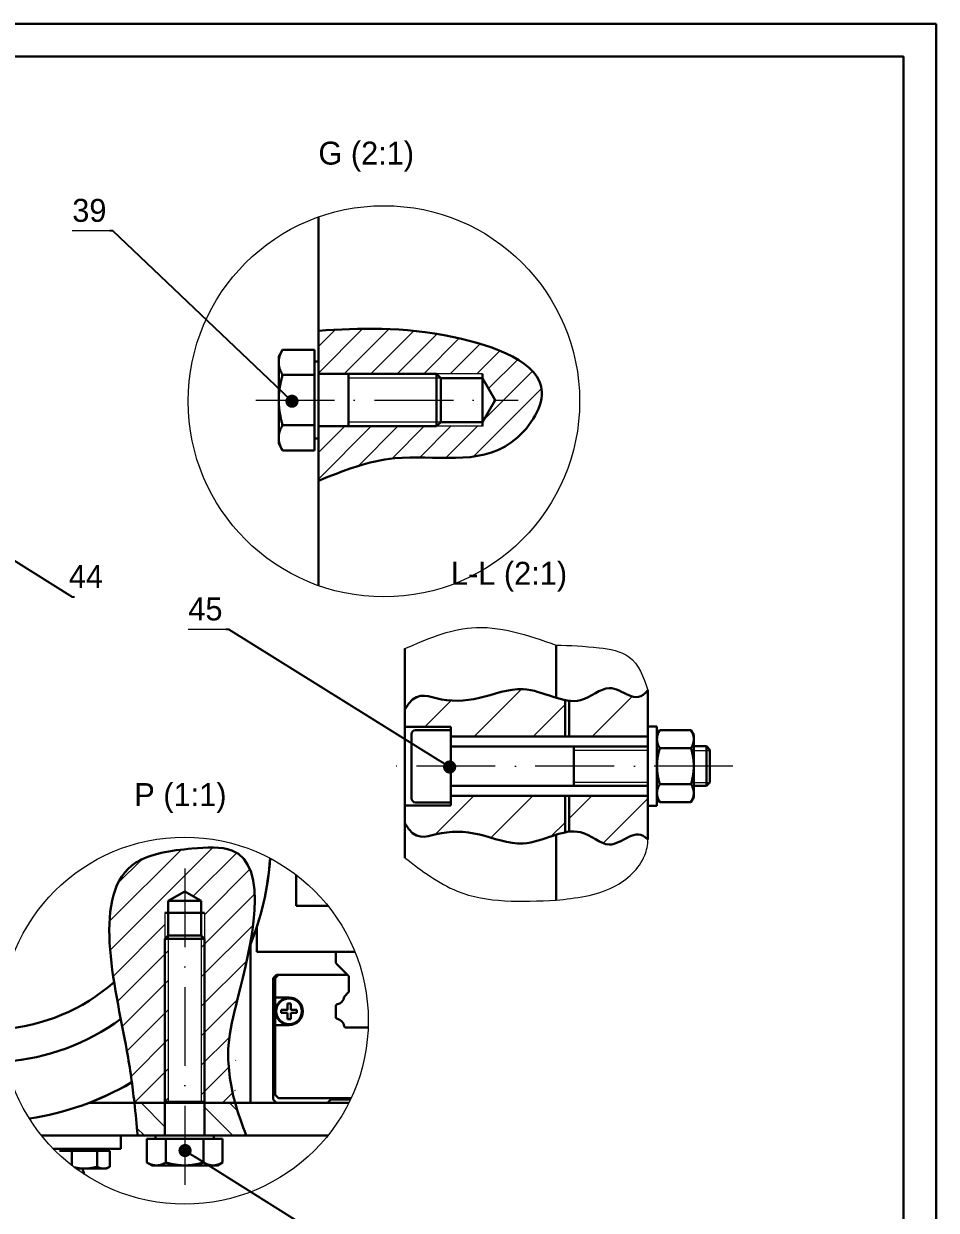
# Model space of a CAD drawing. Header units: millimetres. Extents: x 587 to 10361, y -8386 to 1488.
# Drawn here: x 4859 to 4998, y 423 to 603.8 of the extents above; entities that cross this region are included whole.
import ezdxf
from ezdxf import colors
from ezdxf.entities.mleader import LeaderData, LeaderLine
from ezdxf.math import Vec2, Vec3

# ---------------------------------------------------------------- set-up
doc = ezdxf.new("R2010")
doc.units = ezdxf.units.MM
doc.linetypes.add('ACAD_ISO10W100', pattern=[18, 12, -3, 0, -3])
for name, color, linetype, lineweight in [('Cienka', 30, 'Continuous', 0), ('Gruba', 7, 'Continuous', 30), ('Kreskowanie', 10, 'Continuous', 0), ('Przekrój', 50, 'Continuous', 15), ('Symetria', 210, 'ACAD_ISO10W100', 0), ('Widoczne (ISO)', 7, 'Continuous', 30), ('Wymiar', 3, 'Continuous', 20)]:
    doc.layers.add(name, color=color, linetype=linetype, lineweight=lineweight)
pattern_1 = [(45, (1025.580072028797, 553.4268828144928), (-4.490128060534577, 4.490128060534577), [])]

# ---------------------------------------------------------------- blocks, each defined once
blk = doc.blocks.new('_Dot')
at = {"color": 0, "linetype": 'ByBlock', "lineweight": -2}
blk.add_line((-0.5, 0), (-1, 0), dxfattribs=at)
at = {"color": 0, "linetype": 'ByBlock', "const_width": 0.5}
blk.add_lwpolyline([(-0.25, 0, 1), (0.25, 0, 1)], format="xyb", close=True, dxfattribs=at)
blk = doc.blocks.new('*U173')
at = {"layer": 'Symetria', "color": 0, "transparency": 16777216}
blk.add_line((-19.14939732552284, -1.55510978627963e-12), (20.83568530593629, 1.692052108601781e-12), dxfattribs=at)
blk = doc.blocks.new('*U175')
at = {"layer": 'Symetria', "color": 0, "transparency": 16777216}
blk.add_line((29.93338773163805, 0), (-22.50000398881275, 0), dxfattribs=at)
blk = doc.blocks.new('*U178')
at = {"layer": 'Symetria', "color": 0, "transparency": 16777216}
blk.add_line((-1.579901400629661e-12, 25.27449587346896), (1.468168552534314e-12, -23.48704799413213), dxfattribs=at)

msp = doc.modelspace()

# ---------------------------------------------------------------- hatches: boundary and pattern name
at = {"layer": 'Kreskowanie'}
h = msp.add_hatch(dxfattribs=at)
h.set_pattern_fill('ANSI31', color=256, scale=0.9)
h.set_pattern_definition([(45, (816.3143195482276, -619.3256712711961), (-2.02055762724056, 2.02055762724056), [])])
edge = h.paths.add_edge_path()
edge.add_spline(control_points=[(4903.924147861214, 534.1924190970669), (4907.707145747071, 535.7066599271282), (4917.079818229894, 539.458309753137), (4931.532063619751, 535.4111709676934), (4941.864666797691, 550.8310605772283), (4921.358757730374, 558.0470352940363), (4910.226645320826, 557.4033422485825), (4903.924147857845, 557.0389124228088)], knot_values=[0, 0, 0, 0, 6.064496522723987, 15.02526340105868, 19.50497047867009, 27.41249161010204, 37.73156102261387, 37.73156102261387, 37.73156102261387, 37.73156102261387], degree=3, periodic=0)
edge.add_line((4903.924147861214, 557.0389124229921), (4903.924147861247, 550.4755861384276))
edge.add_line((4903.92414786125, 550.4755861384281), (4905.125068243174, 550.4755861384281))
edge.add_line((4905.125068243172, 550.4755861384281), (4921.92414786125, 550.475586138429))
edge.add_line((4921.92414786125, 550.475586138429), (4928.924147861247, 550.475586138429))
edge.add_line((4928.92414786125, 550.475586138429), (4928.92414786125, 549.8290885099061))
edge.add_line((4928.92414786125, 549.8290885099057), (4930.860293358158, 546.475586138419))
edge.add_line((4930.860293358154, 546.475586138419), (4928.924147861247, 543.1220837669323))
edge.add_line((4928.92414786125, 543.1220837669323), (4928.92414786125, 542.4755861384267))
edge.add_line((4928.92414786125, 542.4755861384272), (4921.92414786125, 542.475586138429))
edge.add_line((4921.92414786125, 542.475586138429), (4905.125068243176, 542.4755861384281))
edge.add_line((4905.125068243176, 542.4755861384281), (4903.92414786129, 542.4755861384281))
edge.add_line((4903.92414786129, 542.4755861384281), (4903.924147861334, 534.1924190971142))
h = msp.add_hatch(dxfattribs=at)
h.set_pattern_fill('ANSI31', color=256, scale=2)
h.set_pattern_definition(pattern_1)
edge = h.paths.add_edge_path()
edge.add_spline(control_points=[(4941.508555266539, 500.7473948512967), (4941.049432086245, 500.8388568577608), (4940.582236235321, 500.9688004682235), (4940.108563246744, 501.1164807924253)], knot_values=[7.90436643222135, 7.90436643222135, 7.90436643222135, 7.90436643222135, 8.630391359319217, 8.630391359319217, 8.630391359319217, 8.630391359319217], degree=3, periodic=0)
edge.add_spline(control_points=[(4940.108563246744, 501.1164807924253), (4938.495520823755, 501.6193902546994), (4934.574367347304, 503.2652790065712), (4928.108244134197, 500.5656992261999), (4922.385255975169, 500.4835164395544), (4918.627869838983, 502.1680625265691), (4917.108555266746, 499.3427402323438)], knot_values=[8.630391359319217, 8.630391359319217, 8.630391359319217, 8.630391359319217, 11.10279117058672, 14.37314267270112, 17.9452688361355, 20.64949311027556, 20.64949311027556, 20.64949311027556, 20.64949311027556], degree=3, periodic=0)
edge.add_line((4917.108555266685, 499.3427402322551), (4917.10855526664, 496.6763579910455))
edge.add_line((4917.108555266641, 496.6763579910456), (4924.108555266539, 496.6763579910456))
edge.add_line((4924.108555266539, 496.6763579910456), (4924.108555266539, 495.1883600523985))
edge.add_line((4924.108555266539, 495.1883600523985), (4941.508555266539, 495.1883600523985))
edge.add_line((4941.508555266537, 495.1883600523985), (4941.508555266537, 496.6763579910456))
edge.add_line((4941.508555266537, 496.6763579910456), (4941.508555266537, 500.7473948512968))
edge = h.paths.add_edge_path()
edge.add_spline(control_points=[(4954.10847290086, 502.2813881225871), (4952.17546115111, 499.6983802771737), (4948.93879700777, 504.6564780517339), (4944.910359691232, 500.627600150544), (4942.709080520472, 500.579581138319), (4942.108555266539, 500.6509268525311)], knot_values=[0, 0, 0, 0, 3.953851966593208, 6.620389601876327, 7.585568049787052, 7.585568049787052, 7.585568049787052, 7.585568049787052], degree=3, periodic=0)
edge.add_line((4942.108555266539, 500.6509268525311), (4942.108555266539, 495.1883600523984))
edge.add_line((4942.108555266539, 495.1883600523985), (4950.108563244165, 495.1883600523985))
edge.add_line((4950.108563244165, 495.1883600523985), (4954.10847290086, 495.1883600523985))
edge.add_line((4954.10847290086, 495.1883600523985), (4954.10847290086, 502.281388122587))
h = msp.add_hatch(dxfattribs=at)
h.set_pattern_fill('ANSI31', color=256, scale=2)
h.set_pattern_definition(pattern_1)
edge = h.paths.add_edge_path()
edge.add_line((4941.508555266537, 486.1643559296928), (4924.108555266537, 486.1643559296928))
edge.add_line((4924.108555266539, 486.1643559296928), (4924.108555266539, 484.6763579910456))
edge.add_line((4924.108555266539, 484.6763579910456), (4917.108555266437, 484.6763579910456))
edge.add_line((4917.108555266437, 484.6763579910456), (4917.108555266392, 482.0099757502057))
edge.add_spline(control_points=[(4917.108555266746, 482.0099757497475), (4918.627869838983, 479.1846534555222), (4922.385255975169, 480.8691995425369), (4928.108244134197, 480.7870167558914), (4934.574367347177, 478.0874369755733), (4938.495520823502, 479.7333257272863), (4940.108563246384, 480.2362351895537)], knot_values=[8.63039135950314, 8.63039135950314, 8.63039135950314, 8.63039135950314, 11.3346156336432, 14.90674179707758, 18.17709329919198, 20.64949311027556, 20.64949311027556, 20.64949311027556, 20.64949311027556], degree=3, periodic=0)
edge.add_spline(control_points=[(4940.108563246384, 480.2362351895537), (4940.582236235081, 480.3839155138018), (4941.049432086127, 480.5138591243075), (4941.508555266537, 480.6053211307946)], knot_values=[7.904366432221348, 7.904366432221348, 7.904366432221348, 7.904366432221348, 8.630391359503138, 8.630391359503138, 8.630391359503138, 8.630391359503138], degree=3, periodic=0)
edge.add_line((4941.508555266537, 480.6053211307946), (4941.508555266537, 486.1643559296926))
edge = h.paths.add_edge_path()
edge.add_line((4954.10847290086, 486.1643559296928), (4950.108563244165, 486.1643559296928))
edge.add_line((4950.108563244165, 486.1643559296928), (4942.108555266538, 486.1643559296928))
edge.add_line((4942.108555266539, 486.1643559296928), (4942.108555266539, 480.7017891295601))
edge.add_spline(control_points=[(4942.108555266539, 480.7017891295601), (4942.709080520472, 480.7731348437723), (4944.910359691232, 480.7251158315472), (4948.93879700777, 476.6962379303574), (4952.17546115111, 481.6543357049176), (4954.10847290086, 479.4960247576324)], knot_values=[0, 0, 0, 0, 0.9651784479107253, 3.631716083193844, 7.585568049787052, 7.585568049787052, 7.585568049787052, 7.585568049787052], degree=3, periodic=0)
edge.add_line((4954.10847290086, 479.4960247576324), (4954.10847290086, 486.1643559296928))
h = msp.add_hatch(dxfattribs=at)
h.set_pattern_fill('ANSI31', color=256)
h.set_pattern_definition([(45, (619.7372921920842, -399.7392215881144), (-2.245064030267288, 2.245064030267288), [])])
edge = h.paths.add_edge_path()
edge.add_line((4880.558276078109, 464.3922076556402), (4880.558276078109, 468.352941762761))
edge.add_line((4880.558276078109, 468.3529417627609), (4881.043149299496, 468.3529417627609))
edge.add_line((4881.043149299496, 468.3529417627609), (4881.043149299496, 470.164939549651))
edge.add_line((4881.043149299496, 470.1649395496512), (4883.558276078111, 471.6170486723307))
edge.add_line((4883.558276078111, 471.6170486723305), (4886.073402856727, 470.1649395496504))
edge.add_line((4886.073402856726, 470.1649395496505), (4886.073402856726, 468.3529417627608))
edge.add_line((4886.073402856726, 468.3529417627609), (4886.55827607811, 468.3529417627634))
edge.add_line((4886.558276078111, 468.3529417627634), (4886.55827607811, 464.392207655641))
edge.add_line((4886.558276078109, 464.3922076556411), (4886.55827607811, 439.3922076556412))
edge.add_line((4886.558276078111, 439.3922076556411), (4891.242541393642, 439.3922076556412))
edge.add_spline(control_points=[(4891.242541393634, 439.3922076556638), (4890.450512104921, 442.2461821017581), (4889.699097719511, 447.8125498315438), (4891.49045507086, 454.6800528983277), (4892.948286995381, 460.4885449064953), (4893.469671428782, 463.2895876622425)], knot_values=[72.4383135124138, 72.43831351242741, 72.43831351242741, 72.43831351242741, 81.23117250044793, 88.47537877177449, 95.27306333333807, 95.27306333333807, 95.27306333333807, 95.27306333333807], degree=3, periodic=0)
edge.add_spline(control_points=[(4893.469671428782, 463.2895876622425), (4893.471208328308, 463.2978443745809), (4893.472743625976, 463.3061009926395), (4893.474277314928, 463.3143575066234)], knot_values=[72.41827578686396, 72.41827578686396, 72.41827578686396, 72.41827578686396, 72.43831351241381, 72.43831351241381, 72.43831351241381, 72.43831351241381], degree=3, periodic=0)
edge.add_spline(control_points=[(4893.474277314928, 463.3143575066234), (4894.685058166075, 469.8325168940449), (4894.93677921499, 477.6362524270036), (4888.786399425737, 478.2981091543533), (4887.639016689795, 478.3014190341497)], knot_values=[53.2890388013103, 53.2890388013103, 53.2890388013103, 53.2890388013103, 69.10795331511378, 72.41827578686394, 72.41827578686394, 72.41827578686394, 72.41827578686394], degree=3, periodic=0)
edge.add_spline(control_points=[(4887.639016689795, 478.3014190341497), (4886.685006102387, 478.3041710891267), (4884.980749212376, 478.1792426459184), (4883.29080726386, 478.0035248074699), (4882.6156601032, 477.9166248335456)], knot_values=[48.6512174111814, 48.6512174111814, 48.6512174111814, 48.6512174111814, 51.40364045787299, 53.2890388013103, 53.2890388013103, 53.2890388013103, 53.2890388013103], degree=3, periodic=0)
edge.add_spline(control_points=[(4882.6156601032, 477.9166248335456), (4880.140234317818, 477.5980062437985), (4871.285249274728, 475.5848676696379), (4871.601349704024, 465.4365451860705), (4872.810704945976, 457.7835194617115)], knot_values=[22.22077907652436, 22.22077907652436, 22.22077907652436, 22.22077907652436, 29.13358853052277, 48.6512174111814, 48.6512174111814, 48.6512174111814, 48.6512174111814], degree=3, periodic=0)
edge.add_spline(control_points=[(4872.810704945976, 457.7835194617115), (4873.107604549963, 455.9046833447147), (4873.463324846323, 454.0162659120143), (4873.818306186105, 452.1815566452743)], knot_values=[17.42915451130094, 17.42915451130094, 17.42915451130094, 17.42915451130094, 22.22077907652436, 22.22077907652436, 22.22077907652436, 22.22077907652436], degree=3, periodic=0)
edge.add_spline(control_points=[(4873.818306186105, 452.1815566452743), (4874.143292285136, 450.5018767843022), (4875.060483315565, 445.8796403491098), (4875.607315307332, 442.0056138114218), (4875.899436055042, 439.3922076556411)], knot_values=[5.02504714531478, 5.02504714531478, 5.02504714531478, 5.02504714531478, 9.411788646786922, 17.42915451130091, 17.42915451130091, 17.42915451130091, 17.42915451130094], degree=3, periodic=0)
edge.add_line((4875.899436055042, 439.3922076556411), (4875.899436694197, 439.3922076556411))
edge.add_line((4875.899436694197, 439.3922076556411), (4880.55827607811, 439.3922076556436))
edge.add_line((4880.558276078109, 439.3922076556436), (4880.558276078107, 464.39220765564))
h.paths.add_polyline_path([(4886.558276078109, 464.3922076556411), (4886.073402856722, 464.3922076556411), (4886.073402856726, 439.5350647984984), (4886.558276078111, 439.5350647984984)], flags=17)
h.paths.add_polyline_path([(4881.043149299498, 464.3922076556411), (4880.558276078109, 464.3922076556411), (4880.558276078109, 439.5350647984984), (4881.043149299496, 439.5350647984984)], flags=17)
h = msp.add_hatch(dxfattribs=at)
h.set_pattern_fill('ANSI31', color=256, angle=90)
h.set_pattern_definition([(135, (619.7372921920842, -399.7392215881144), (-2.245064030267288, -2.245064030267288), [])])
edge = h.paths.add_edge_path()
edge.add_line((4880.558276078109, 439.3922076556493), (4875.89943605504, 439.3922076556486))
edge.add_spline(control_points=[(4875.899436055042, 439.3922076556411), (4876.082528676006, 437.754202185443), (4876.241531169469, 436.073204920542), (4876.400533662934, 434.3922076556411)], knot_values=[0, 0, 0, 0, 5.025047145314826, 5.025047145314826, 5.025047145314826, 5.025047145314826], degree=3, periodic=0)
edge.add_line((4876.400533662934, 434.3922076556411), (4880.558276078111, 434.3922076556411))
edge.add_line((4880.558276078111, 434.3922076556411), (4880.558276078111, 435.2928979420838))
edge.add_line((4880.558276078111, 435.2928979420839), (4880.558276078111, 439.3922076556492))
edge = h.paths.add_edge_path()
edge.add_spline(control_points=[(4892.94401449959, 434.3922076556427), (4892.331150538193, 436.0350647349684), (4891.718286576795, 437.6779218142943), (4891.242541393638, 439.3922076556545)], knot_values=[0, 0, 0, 0, 5.281572751595349, 5.281572751595349, 5.281572751595349, 5.281572751595349], degree=3, periodic=0)
edge.add_line((4891.242541393642, 439.3922076556413), (4886.558276078111, 439.3922076556412))
edge.add_line((4886.558276078111, 439.3922076556411), (4886.558276078111, 435.2928979420851))
edge.add_line((4886.558276078111, 435.2928979420852), (4886.558276078111, 434.3922076556412))
edge.add_line((4886.558276078111, 434.3922076556411), (4887.902527132474, 434.3922076556411))
edge.add_line((4887.902527132474, 434.3922076556411), (4892.94401449959, 434.3922076556411))

# ---------------------------------------------------------------- linework, layer by layer
at = {"layer": 'Cienka'}
for p, q in [((4922.570645489764, 549.829088509912), (4908.49520628811, 549.8290885099148)), ((4928.92414786125, 550.475586138429), (4921.92414786125, 550.475586138429)), ((4922.57064548976, 543.1220837669396), (4908.49520628811, 543.1220837669396)), ((4928.92414786125, 542.4755861384272), (4921.92414786125, 542.475586138429)), ((4954.10847290086, 493.0737879957536), (4942.818178920905, 493.0737879957536)), ((4961.090672899547, 493.0737879957536), (4963.541946985906, 493.0737879957536)), ((4954.10847290086, 488.2231045602742), (4942.818178920905, 488.2231045602742)), ((4961.090672899547, 488.2231045602742), (4963.541946988102, 488.2150818968609)), ((4880.558276078109, 468.3529417627609), (4880.558276078109, 464.3922076556402)), ((4886.558276078111, 468.3529417627609), (4886.558276078109, 464.3922076556411)), ((4881.043149299498, 464.8770808770261), (4881.043149299496, 439.5350647984984)), ((4886.073402856722, 464.8770808770274), (4886.073402856726, 439.5350647984984))]:
    msp.add_line(p, q, dxfattribs=at)
at = {"layer": 'Gruba'}
for p, q in [((4788.019962135542, 603.8187968544808), (4998.019962135542, 603.8187968544808)), ((4998.019962135542, 603.8187968544808), (4998.019962135542, 306.8187968544808)), ((4903.924147861412, 518.2010228825345), (4903.924147861123, 574.3767872364731)), ((4903.305524544642, 552.3555861384273), (4903.924147861228, 552.3555861384282)), ((4903.924147861239, 552.3555861384282), (4903.924147861239, 550.4755861384281)), ((4905.125068243172, 550.4755861384281), (4903.92414786125, 550.4755861384281)), ((4903.924147861239, 550.4755861384281), (4903.924147861239, 550.4755861384281)), ((4921.92414786125, 550.475586138429), (4905.125068243172, 550.4755861384281)), ((4908.49520628811, 550.4755861384281), (4908.49520628811, 542.4755861384281)), ((4921.92414786125, 550.4755861384299), (4921.92414786125, 542.4755861384299)), ((4921.92414786125, 550.4755861384308), (4922.570645489764, 549.829088509912)), ((4928.92414786125, 549.8290885099138), (4922.570645489764, 549.829088509912)), ((4922.570645489764, 549.8290885099166), (4922.570645489764, 543.1220837669432)), ((4928.92414786125, 550.475586138429), (4928.92414786125, 542.4755861384272)), ((4928.92414786125, 549.8290885099057), (4928.92414786125, 543.1220837669305)), ((4928.92414786125, 549.8290885099057), (4930.860293358154, 546.475586138419)), ((4928.92414786125, 543.1220837669323), (4930.860293358154, 546.475586138419)), ((4905.125068243176, 542.4755861384281), (4903.92414786125, 542.4755861384281)), ((4905.125068243176, 542.4755861384281), (4921.92414786125, 542.4755861384299)), ((4922.57064548976, 543.1220837669396), (4921.92414786125, 542.4755861384299)), ((4922.57064548976, 543.1220837669387), (4928.92414786125, 543.1220837669305)), ((4903.305524544642, 540.5955861384325), (4903.924147861236, 540.5955861384334)), ((4917.108555266303, 476.7256589898954), (4917.108555266841, 508.5983158804239)), ((4940.108563246758, 501.1164807923889), (4940.108563247119, 509.1526962786435)), ((4954.10847290086, 479.4960247576324), (4954.10847290086, 502.2813881225871)), ((4941.508555266537, 496.6763579910456), (4941.508555266537, 500.7473948512967)), ((4942.108555266539, 495.1883600523985), (4942.108555266539, 500.6509268525311)), ((4917.108555266539, 490.6763579910456), (4917.108555266539, 496.6763579910456)), ((4917.108555266539, 496.6763579910456), (4924.108555266539, 496.6763579910456)), ((4917.108555266539, 496.6763579910456), (4924.108555266539, 496.6763579910456)), ((4918.108555266539, 485.7763579910458), (4918.108555266539, 495.5763579910455)), ((4918.708555266538, 496.1763579910456), (4924.108555266539, 496.1763579910456)), ((4924.108555266539, 496.6763579910456), (4924.108555266539, 484.6763579910456)), ((4924.108555266539, 485.1763579910456), (4924.108555266539, 496.1763579910456)), ((4941.508555266537, 496.6763579910456), (4941.508555266537, 495.1883600523985)), ((4954.10847290086, 496.7372879827036), (4955.487672900861, 496.7372879824035)), ((4955.487672900861, 496.7372879824035), (4955.487672898234, 484.6692879824037)), ((4955.487672899548, 495.4442879825532), (4955.911121939986, 496.1777232350092)), ((4960.667223859109, 496.1777232350092), (4955.911121939986, 496.1777232350092)), ((4961.090672899547, 495.4442879825532), (4960.667223859109, 496.1777232350092)), ((4961.090672899547, 494.8091144218951), (4961.090672899547, 495.4442879825532)), ((4917.108555266539, 490.6763579910456), (4917.108555266539, 494.6763579910456)), ((4950.108563244165, 495.1883600523985), (4924.108555266539, 495.1883600523985)), ((4924.308555266538, 493.6763579910456), (4933.495105266538, 493.6763579910456)), ((4933.495105266538, 493.6763579910456), (4950.108563244165, 493.6883600523985)), ((4941.508555266537, 495.1883600523985), (4942.108555266539, 495.1883600523985)), ((4942.818178920905, 493.6830932596541), (4942.818178920905, 487.6763579910456)), ((4950.108563244165, 495.1883600523985), (4954.10847290086, 495.1883600523985)), ((4950.108563244165, 493.6883600523985), (4954.10847290086, 493.69124970735)), ((4961.090672899547, 490.7032879825532), (4961.090672899547, 494.8091144218951)), ((4961.090672900205, 493.7202879957537), (4963.013066885615, 493.7202879966222)), ((4963.013066888339, 487.6862879966219), (4963.013066885615, 493.7202879966222)), ((4963.541946985853, 493.191494096861), (4963.013066885615, 493.720287996622)), ((4960.667223859109, 493.4405056087811), (4955.911121939986, 493.4405056087811)), ((4963.541946985853, 493.1914940968612), (4963.541946988102, 488.2150818968609)), ((4961.090672899547, 486.5974615432111), (4961.090672899547, 490.7032879825532)), ((4963.541946988102, 488.2150818968609), (4963.013066888339, 487.6862879966219)), ((4924.308555266538, 487.6763579910456), (4933.495105266538, 487.6763579910456)), ((4933.495105266538, 487.6763579910456), (4950.108563244165, 487.6763579910456)), ((4950.108563244165, 487.6763579910456), (4954.10847290086, 487.6763579910456)), ((4960.667223859109, 487.9660703563251), (4955.911121939986, 487.9660703563251)), ((4961.090672898892, 487.6862879957533), (4963.013066888339, 487.6862879966219)), ((4961.090672899547, 485.9622879825532), (4961.090672899547, 486.5974615432111)), ((4924.108555266539, 484.6763579910456), (4917.108555266437, 484.6763579910456)), ((4918.708555266538, 485.1763579910456), (4924.108555266539, 485.1763579910456)), ((4950.108563244165, 486.1643559296928), (4924.108555266539, 486.1643559296928)), ((4941.508555266537, 486.1643559296928), (4941.508555266537, 480.6053211307946)), ((4941.508555266537, 486.1643559296928), (4942.108555266539, 486.1643559296928)), ((4942.108555266539, 486.1643559296928), (4942.108555266539, 480.7017891295601)), ((4950.108563244165, 486.1643559296928), (4954.10847290086, 486.1643559296928)), ((4954.108472898235, 484.6692879827034), (4955.487672898234, 484.6692879824037)), ((4955.487672899548, 485.9622879825532), (4955.911121939986, 485.2288527300969)), ((4960.667223859109, 485.2288527300969), (4955.911121939986, 485.2288527300969)), ((4961.090672899547, 485.9622879825532), (4960.667223859109, 485.2288527300969)), ((4940.108563246104, 470.2750390350708), (4940.108563246398, 480.23623518959)), ((4900.558276072339, 469.3922076566095), (4900.558276072339, 474.1108082220595)), ((4881.043149299496, 470.1649395496512), (4883.558276078111, 471.6170486723305)), ((4881.043149299496, 470.1649395496512), (4881.043149299496, 464.8770808770272)), ((4881.043149299496, 470.1649395496512), (4886.073402856726, 470.1649395496512)), ((4886.073402856726, 470.1649395496512), (4883.558276078111, 471.6170486723305)), ((4886.073402856726, 464.8770808770238), (4886.073402856726, 470.1649395496507)), ((4880.558276078109, 468.3529417627609), (4881.043149299494, 468.3529417627609)), ((4881.043149299496, 468.3529417627609), (4886.073402856726, 468.3529417627609)), ((4886.073402856726, 468.3529417627609), (4886.558276078109, 468.3529417627634)), ((4905.380251600887, 469.3922076566104), (4900.558276072339, 469.3922076566095)), ((4880.558276078109, 464.3922076556411), (4881.043149299494, 464.8770808770261)), ((4881.043149299494, 464.8770808770261), (4886.073402856724, 464.8770808770261)), ((4886.558276078109, 464.3922076556411), (4886.073402856724, 464.8770808770261)), ((4894.558276072341, 466.2599972788688), (4894.558276072343, 462.3922076566085)), ((4880.558276078109, 464.3922076556402), (4880.558276078111, 435.2928979420839)), ((4880.558276078109, 464.3922076556411), (4886.558276078109, 464.3922076556411)), ((4886.558276078111, 435.2928979420852), (4886.558276078109, 464.3922076556411)), ((4893.558276071939, 463.5080362029847), (4893.558276071939, 439.3922076556506)), ((4909.478843496709, 462.3922076566113), (4894.558276072343, 462.3922076566085)), ((4906.558276072336, 460.899315036069), (4906.558276072336, 462.3922076566097)), ((4908.470408102336, 458.7800762260696), (4906.704722682336, 460.5457616460691)), ((4897.058276071937, 458.3922076559094), (4897.558276071937, 458.8922076559094)), ((4897.058276071939, 439.8922076559096), (4897.058276071937, 458.3922076559094)), ((4897.358276071938, 458.3922076560531), (4897.858276071938, 458.8922076560531)), ((4897.358276071938, 455.4422076560533), (4897.358276071938, 458.3922076560531)), ((4897.558276071937, 458.8922076559094), (4897.858276071938, 458.8922076559094)), ((4897.858276071938, 458.8922076560531), (4908.358276671937, 458.8922076560533)), ((4908.558276072336, 456.4102522460699), (4908.558276072336, 458.5679441960698)), ((4907.937772892335, 455.6654829160699), (4908.470408522337, 456.1981206260699)), ((4897.358276071938, 455.4422076560533), (4899.458276071937, 455.4422076560533)), ((4897.358276071938, 451.2422076560364), (4897.358276071938, 455.4422076560364)), ((4906.558276072336, 452.4710458560697), (4906.558276072336, 454.1133614760696)), ((4899.458276071937, 451.2422076560532), (4897.358276071938, 451.2422076560532)), ((4897.358276071938, 440.5922076560533), (4897.358276071938, 451.2422076560532)), ((4907.964493152334, 450.8922036660703), (4907.937773422336, 450.9189233960702)), ((4911.497415151644, 450.8922036660709), (4907.964493152334, 450.8922036660703)), ((4893.558276071941, 439.3922076556509), (4869.016596144658, 439.3922076556477)), ((4869.016596144656, 439.3922076556411), (4875.899436694197, 439.3922076556411)), ((4880.558276078111, 439.5350647984984), (4886.558276078111, 439.5350647984984)), ((4880.558276078109, 439.3922076556411), (4908.554579511705, 439.3922076556413)), ((4897.558276071939, 439.3922076559096), (4897.058276071939, 439.8922076559096)), ((4897.858276071938, 440.0922076560533), (4897.358276071938, 440.5922076560533)), ((4908.893182144582, 440.0922076560531), (4897.858276071938, 440.0922076560533)), ((4905.308276071939, 439.3922076559098), (4905.808276071939, 439.8922076559098)), ((4905.808276071939, 439.8922076559098), (4908.798883093876, 439.8922076559098)), ((4861.773313062076, 434.3922076556408), (4905.343239094145, 434.3922076556411)), ((4873.808276071943, 432.3922076556413), (4873.808276071943, 434.3922076556413)), ((4879.118276071938, 433.9282401681961), (4879.118276071938, 434.3922076556393)), ((4880.558276078111, 434.3922076556411), (4879.657585791667, 434.3922076556411)), ((4879.657585791667, 434.3922076556411), (4880.558276078111, 434.3922076556411)), ((4880.558276078111, 435.2928979420839), (4880.558276078111, 434.3922076556411)), ((4883.558276078111, 434.3922076556411), (4886.558276078111, 434.3922076556411)), ((4886.558276078111, 435.2928979420852), (4886.558276078111, 434.3922076556411)), ((4887.998276071941, 433.9282401681963), (4887.998276071941, 434.3922076556427)), ((4873.808276071943, 432.3922076556413), (4863.545970241046, 432.3922076556413)), ((4865.3682761165, 432.0828959973456), (4865.368276116502, 432.3922076556413)), ((4871.248276116497, 432.0828959973454), (4871.248276116499, 432.392207655639))]:
    msp.add_line(p, q, dxfattribs=at)
msp.add_lwpolyline([(4993.019962135542, 311.8187968544808), (4793.019962135542, 311.8187968544808), (4793.019962135542, 598.8187968544808), (4993.019962135542, 598.8187968544808)], close=True, dxfattribs=at)
for centre, radius in [((4899.458276071937, 453.3422076560363), 2.049999999999992), ((4899.458276071937, 453.3422076560549), 1.953762470121473)]:
    msp.add_circle(centre, radius, dxfattribs=at)
for centre, radius, start, end in [((4918.708555266538, 495.5763579910455), 0.6000000000000002, 90, 180), ((4924.308555266538, 493.8763579910457), 0.2000000000000001, 180, 270), ((4924.308555266538, 487.4763579910456), 0.2000000000000001, 90, 180), ((4918.708555266538, 485.7763579910458), 0.6000000000000002, 180, 270), ((4853.662428505888, 479.5629480441784), 43.00510257216818, 337.765059439367, 356.1307514098289), ((4853.662428506825, 479.5629480448707), 42.99999999999997, 337.7979323609611, 356.1337587013019), ((4907.058276007107, 460.8993150102373), 0.4999999347719682, 179.9999971683509, 225.0000031922355), ((4853.66242850663, 479.5629480447209), 28.99999999999996, 273.8903150251957, 311.3216422271998), ((4908.258276116914, 458.5679442058228), 0.2999999554215928, 359.9999980909034, 45.00000470305823), ((4908.149905381491, 455.4533512737172), 0.3000000444048291, 135.0001143587148, 169.2414088169014), ((4908.258276049859, 456.4102522540908), 0.300000022476397, 315.0001140415293, 359.9999985212231), ((4899.458276071937, 453.3422076560533), 2.099999999999993, 270, 90), ((4906.85827609107, 454.1133614568422), 0.3000000187338688, 102.864172614838, 179.9999963777478), ((4906.479787226026, 455.7706925045733), 1.399999987952937, 282.8641697195135, 349.2414115195189), ((4853.662428506825, 479.5629480448707), 33.99999999999996, 274.4623927807115, 306.3573755192758), ((4906.858276068722, 452.4710458574785), 0.2999999963871199, 180, 257.135830788279), ((4906.479787238952, 450.8137148338002), 1.399999978997529, 10.75856746154063, 77.13583073937015), ((4908.149905474105, 451.1310554322341), 0.300000013591378, 190.7585677698976, 224.9999978926096), ((4853.662428506825, 479.5629480448707), 42.99999999999997, 278.3409354828974, 300.4016595150693), ((4853.662428505888, 479.5629480441784), 43.00510257216818, 278.3439427775859, 300.3991137962549), ((4853.558276071106, 424.3922076517916), 15.25978679844491, 15.70073281436832, 19.02951065573042)]:
    msp.add_arc(centre, radius, start, end, dxfattribs=at)
for points in [[(4903.924147857845, 557.0389124228084), (4924.539494915684, 556.0692527681738), (4937.958420179581, 547.6997840551601), (4933.317293965633, 540.0361654926917), (4915.559914514558, 537.6160730932231), (4903.924147861214, 534.1924190970665)], [(4876.400533662934, 434.3922076556411), (4875.899436055042, 439.3922076556411), (4874.745704984816, 447.3261259828656), (4876.135605973497, 475.9884409846278), (4884.667186141462, 478.1379991449145), (4890.723330846096, 477.8551660883073), (4891.620304473508, 455.236307497115), (4890.230621936855, 448.1266445691805), (4891.242541393638, 439.3922076556506), (4892.94401449959, 434.3922076556427)]]:
    msp.add_spline(points, degree=3, dxfattribs=at)
for points in [[(4954.108472900858, 502.2813881225871), (4952.17546115111, 499.6983802771737), (4948.938797007766, 504.6564780517339), (4943.042482061312, 498.7595182334168), (4935.969653442535, 503.8478051982908), (4928.108244134197, 500.5656992261999), (4922.385255975169, 500.4835164395544), (4918.627869838983, 502.1680625265691), (4917.108555266746, 499.3427402323438)], [(4954.108472900858, 479.4960247576324), (4952.17546115111, 481.6543357049176), (4948.938797007766, 476.6962379303574), (4943.042482061312, 482.5931977486745), (4935.969653442535, 477.5049107838005), (4928.108244134197, 480.7870167558914), (4922.385255975169, 480.8691995425369), (4918.627869838983, 479.1846534555222), (4917.108555266746, 482.0099757497475)]]:
    msp.add_open_spline(points, degree=3, knots=[0, 0, 0, 0, 3.953851966593208, 6.620389601876327, 11.10279117058672, 14.37314267270112, 17.9452688361355, 20.64949311027556, 20.64949311027556, 20.64949311027556, 20.64949311027556], dxfattribs=at)
for points, weights in [([(4955.911121939986, 496.1777232350092), (4955.487672899548, 495.4442879825535), (4955.487672899548, 494.8091144218953)], [1, 1.037954849302023, 1]), ([(4961.090672899547, 494.8091144218953), (4961.090672899547, 495.4442879825535), (4960.667223859105, 496.1777232350092)], [1, 1.037954849302037, 1]), ([(4955.487672899548, 494.8091144218953), (4955.487672899548, 494.1739408612373), (4955.911121939986, 493.4405056087809)], [1, 1.037954849302009, 1]), ([(4960.667223859109, 493.4405056087809), (4961.090672899547, 494.1739408612374), (4961.090672899547, 494.8091144218953)], [1, 1.037954849302052, 1]), ([(4955.911121939986, 493.4405056087809), (4955.487672899548, 491.9736351038692), (4955.487672899548, 490.7032879825532)], [1, 1.037954849302024, 1]), ([(4961.090672899547, 490.7032879825532), (4961.090672899547, 491.9736351038692), (4960.667223859109, 493.4405056087809)], [1, 1.037954849302048, 1]), ([(4955.487672899548, 490.7032879825532), (4955.487672899548, 489.4329408612371), (4955.911121939986, 487.9660703563251)], [1, 1.037954849302046, 1]), ([(4960.667223859109, 487.9660703563251), (4961.090672899547, 489.4329408612371), (4961.090672899547, 490.7032879825532)], [1, 1.037954849302044, 1]), ([(4955.911121939986, 487.9660703563251), (4955.487672899548, 487.232635103869), (4955.487672899548, 486.5974615432111)], [1, 1.037954849302038, 1]), ([(4955.487672899548, 486.5974615432111), (4955.487672899548, 485.9622879825532), (4955.911121939986, 485.2288527300969)], [1, 1.037954849302021, 1]), ([(4961.090672899547, 486.5974615432111), (4961.090672899547, 487.232635103869), (4960.667223859109, 487.9660703563251)], [1, 1.037954849302047, 1]), ([(4960.667223859109, 485.2288527300969), (4961.090672899547, 485.9622879825532), (4961.090672899547, 486.5974615432111)], [1, 1.037954849302042, 1]), ([(4899.218276071939, 453.5822076560613), (4899.218276071938, 453.7906517580974), (4899.21827607194, 454.5422076560555)], [3.786192365626034, 3.018370840533556, 1.498712528871951]), ([(4899.218276071939, 454.5422076560578), (4899.458276071937, 454.5422076560586), (4899.698276071937, 454.5422076560581)], [1.301183440744208, 1.326951951023682, 1.301183440744208]), ([(4899.698276071938, 454.5422076560554), (4899.698276071937, 453.7906517580973), (4899.698276071938, 453.5822076560613)], [1.49871252887187, 3.018370840533524, 3.786192365626023]), ([(4898.25827607194, 453.1022076560565), (4898.25827607194, 453.3422076560581), (4898.25827607194, 453.5822076560597)], [4.203092582752699, 4.286330219379745, 4.203092582752705]), ([(4898.258276071939, 453.5822076560581), (4899.009831969901, 453.5822076560615), (4899.218276071939, 453.582207656062)], [1.498712528871868, 3.018370840533501, 3.786192365625989]), ([(4899.218276071939, 453.102207656062), (4899.009831969901, 453.1022076560613), (4898.25827607194, 453.1022076560582)], [3.786192365625936, 3.018370840533386, 1.498712528871619]), ([(4899.218276071939, 452.1422076560607), (4899.218276071939, 452.8937635540254), (4899.218276071939, 453.1022076560626)], [1.498712528871872, 3.018370840533527, 3.786192365626025]), ([(4899.698276071938, 452.1422076560582), (4899.458276071937, 452.1422076560582), (4899.218276071939, 452.1422076560582)], [1.301183440744208, 1.326951951023682, 1.301183440744208]), ([(4899.698276071937, 453.582207656062), (4899.906720173973, 453.5822076560613), (4900.658276071933, 453.5822076560582)], [3.786192365626086, 3.018370840533633, 1.498712528872013]), ([(4900.658276071933, 453.1022076560581), (4899.906720173973, 453.1022076560612), (4899.698276071938, 453.102207656062)], [1.498712528871873, 3.018370840533543, 3.786192365626031]), ([(4899.698276071938, 453.1022076560626), (4899.698276071938, 452.8937635540256), (4899.698276071938, 452.1422076560613)], [3.786192365626025, 3.018370840533593, 1.498712528872135]), ([(4900.658276071938, 453.1022076560565), (4900.658276071938, 453.3422076560583), (4900.658276071938, 453.5822076560597)], [4.203092582752706, 4.286330219379745, 4.203092582752703])]:
    msp.add_rational_spline(points, weights, degree=2, dxfattribs=at)
at = {"layer": 'Przekrój'}
for centre, radius in [((4913.897563050527, 546.2889050595552), 29.80600838295285), ((4883.558276078111, 451.9152648290775), 27.9578637652003)]:
    msp.add_circle(centre, radius, dxfattribs=at)
for points in [[(4917.108555266841, 508.5983158804239), (4927.217312266803, 511.7917972134552), (4940.108563247119, 509.1526962786435)], [(4940.108563247119, 509.1526962786435), (4946.661701717741, 508.7328405678533), (4951.222725596224, 507.3574961478831), (4954.108472900858, 502.2813881225871)], [(4940.108563246104, 470.2750390350708), (4948.885717981389, 472.3143397808786), (4953.623261757937, 477.1127081315668), (4954.108472900858, 479.4960247576324), (4954.108472900858, 479.8717646826668)], [(4917.108555266303, 476.7256589898954), (4925.060340985678, 471.6545617837315), (4940.108563246104, 470.2750390350708)]]:
    msp.add_spline(points, degree=3, dxfattribs=at)
at = {"layer": 'Widoczne (ISO)'}
for p, q in [((4897.875210726689, 553.1126363603851), (4898.468008142388, 554.1393916029708)), ((4903.305524544642, 554.1393916029708), (4898.468008142388, 554.1393916029708)), ((4903.305524544642, 554.1393916029708), (4903.305524544642, 550.3074888707067)), ((4897.875210726689, 553.1126363603851), (4897.875210726689, 552.2234402368392)), ((4897.875210726689, 552.2234402368392), (4897.875210726689, 546.4755861384417)), ((4903.305524544642, 550.3074888707067), (4898.468008142388, 550.3074888707067)), ((4903.305524544642, 550.3074888707067), (4903.305524544642, 542.6436834061767)), ((4897.875210726689, 546.4755861384417), (4897.875210726689, 540.727732040046)), ((4903.305524544642, 542.6436834061767), (4898.468008142388, 542.6436834061767)), ((4903.305524544642, 542.6436834061767), (4903.305524544642, 538.8117806739135)), ((4897.875210726689, 540.727732040046), (4897.875210726689, 539.8385359164974)), ((4897.875210726689, 539.8385359164974), (4898.468008142388, 538.8117806739135)), ((4903.305524544642, 538.8117806739135), (4898.468008142388, 538.8117806739135)), ((4877.810421979713, 433.9282401681959), (4880.684349028912, 433.9282401681963)), ((4877.810421979713, 433.9282401681959), (4877.810421979713, 430.3001028665038)), ((4887.902527132474, 434.3922076556411), (4879.214025023748, 434.3922076556411)), ((4880.684349028912, 433.9282401681963), (4880.684349028912, 430.3001028665038)), ((4880.684349028912, 433.9282401681963), (4886.43220312731, 433.9282401681963)), ((4886.43220312731, 433.9282401681963), (4886.43220312731, 430.3001028665038)), ((4886.43220312731, 433.9282401681963), (4889.306130176506, 433.9282401681963)), ((4889.306130176506, 433.9282401681963), (4889.306130176506, 430.3001028665038)), ((4866.392324750372, 432.0828959973456), (4864.476373384241, 432.0828959973456)), ((4866.392324750372, 432.0828959973456), (4866.392324750372, 429.8478168269363)), ((4870.224227482637, 432.0828959973456), (4866.392324750372, 432.0828959973456)), ((4870.224227482637, 432.0828959973456), (4870.224227482637, 429.6641377962172)), ((4872.140178848769, 432.0828959973452), (4870.224227482637, 432.0828959973456)), ((4872.140178848769, 432.0828959973452), (4872.140178848769, 429.6641377962172)), ((4878.580488411653, 429.8555048047305), (4877.810421979713, 430.3001028665038)), ((4888.536063744568, 429.8555048047305), (4889.306130176506, 430.3001028665038)), ((4868.308276116504, 429.3677390883682), (4867.027963640485, 429.3677390883682)), ((4871.182203165705, 429.3677390883682), (4868.308276116504, 429.3677390883682)), ((4871.626801227476, 429.3677390883682), (4871.182203165705, 429.3677390883682)), ((4871.626801227476, 429.3677390883682), (4872.140178848769, 429.6641377962172)), ((4878.580488411653, 429.8555048047305), (4879.247385504312, 429.8555048047305)), ((4879.247385504312, 429.8555048047305), (4883.558276078111, 429.8555048047305)), ((4883.558276078111, 429.8555048047305), (4887.869166651908, 429.8555048047305)), ((4887.869166651908, 429.8555048047305), (4888.536063744568, 429.8555048047305))]:
    msp.add_line(p, q, dxfattribs=at)
for points, weights in [([(4898.468008142388, 554.1393916029717), (4897.875210726689, 553.1126363603842), (4897.875210726689, 552.2234402368392)], [1, 1.037954849302059, 1]), ([(4897.875210726689, 552.2234402368392), (4897.875210726689, 551.3342441132897), (4898.468008142388, 550.3074888707058)], [1, 1.037954849302061, 1]), ([(4898.468008142388, 550.3074888707058), (4897.875210726689, 548.2539783855352), (4897.875210726689, 546.4755861384399)], [1, 1.037954849302038, 1]), ([(4897.875210726689, 546.4755861384399), (4897.875210726689, 544.6971938913437), (4898.468008142388, 542.6436834061785)], [1, 1.037954849302017, 1]), ([(4898.468008142388, 542.6436834061785), (4897.875210726689, 541.6169281635947), (4897.875210726689, 540.7277320400451)], [1, 1.037954849302042, 1]), ([(4897.875210726689, 540.7277320400451), (4897.875210726689, 539.8385359165002), (4898.468008142388, 538.8117806739117)], [1, 1.037954849302063, 1]), ([(4877.810421979711, 430.3001028665038), (4878.580488411653, 429.85550480473), (4879.247385504312, 429.85550480473)], [1, 1.037954849302059, 1]), ([(4879.247385504312, 429.85550480473), (4879.914282596974, 429.85550480473), (4880.684349028912, 430.3001028665038)], [1, 1.037954849302061, 1]), ([(4880.684349028912, 430.3001028665038), (4882.224481892792, 429.85550480473), (4883.558276078113, 429.85550480473)], [1, 1.037954849302038, 1]), ([(4883.558276078113, 429.85550480473), (4884.892070263433, 429.85550480473), (4886.43220312731, 430.3001028665038)], [1, 1.037954849302017, 1]), ([(4886.43220312731, 430.3001028665038), (4887.202269559246, 429.85550480473), (4887.869166651908, 429.85550480473)], [1, 1.037954849302042, 1]), ([(4887.869166651908, 429.85550480473), (4888.536063744568, 429.85550480473), (4889.306130176506, 430.3001028665038)], [1, 1.037954849302063, 1]), ([(4868.308276116504, 429.367739088368), (4867.572778222026, 429.3677390883682), (4866.761289861859, 429.5656921180736)], [1, 1.031189703790784, 1.011118625866113]), ([(4870.224227482637, 429.6641377962172), (4869.197472240052, 429.367739088368), (4868.308276116504, 429.367739088368)], [1, 1.037954849302038, 1]), ([(4871.182203165705, 429.367739088368), (4870.73760510393, 429.367739088368), (4870.224227482637, 429.6641377962172)], [1, 1.037954849302061, 1]), ([(4872.140178848769, 429.6641377962172), (4871.626801227476, 429.367739088368), (4871.182203165705, 429.367739088368)], [1, 1.037954849302059, 1])]:
    msp.add_rational_spline(points, weights, degree=2, dxfattribs=at)
at = {"layer": 'Wymiar'}
for p, q in [((4872.249330130276, 572.2574476112889), (4866.424617296275, 572.2574476112889)), ((4889.924152042589, 511.5264559150609), (4884.099439208589, 511.5264559150609))]:
    msp.add_line(p, q, dxfattribs=at)

# ---------------------------------------------------------------- block references
at = {"layer": 'Symetria'}
for name, p in [('*U173', (4913.524608052212, 546.4755861384288)), ('*U175', (4937.108559255352, 490.6763579910456)), ('*U178', (4883.55827607811, 449.8425527988626))]:
    msp.add_blockref(name, p, dxfattribs=at)

# ---------------------------------------------------------------- texts
at = {"layer": 'Wymiar', "char_height": 3.5}
for s, width, insert, attachment_point in [('G (2:1)', 27.91536437377363, (4903.924147861082, 585.850324625739), 1), ('39', 6.184815903958224, (4866.435267858608, 577.1322206650468), 1), ('44', 6.184815903958224, (4871.122168061936, 521.3576697303604), 3), ('L-L (2:1)', 27.91536437377363, (4924.108555266539, 521.8286733342185), 1), ('45', 6.184815903958224, (4884.110089770922, 516.4012289688188), 1), ('P (1:1)', 27.91536437377363, (4875.883674650476, 488.1109844609492), 1)]:
    msp.add_mtext_dynamic_manual_height_columns(s, width=width, gutter_width=12.5, heights=[0], dxfattribs=dict(at, insert=insert, attachment_point=attachment_point))

# ---------------------------------------------------------------- leaders
at = {"layer": 'Wymiar'}
ml = msp.add_multileader_mtext('Standard', dxfattribs=at)
ml.set_content('', color=256)
ml.set_leader_properties()
ml.set_arrow_properties(name='DOT')
ml.build(insert=Vec2(0, 0))
ml.multileader.update_dxf_attribs({"text_right_attachment_type": 6, "dogleg_length": 0.36, "arrow_head_size": 2})
ctx = ml.context
ctx.base_point, ctx.char_height, ctx.arrow_head_size, ctx.landing_gap_size, ctx.plane_origin = Vec3(4872.069330130276, 572.3474476112889), 0.18, 2, 0.09, Vec3(4899.898372725512, 546.2965026698832)
ctx.right_attachment, ctx.text_align_type = 6, 2
notes = []
notes.append((ctx, [(0, (1, 1, 0), (4872.609330130276, 572.2574476112889), (-1, 0), 0.36, [(0, [(4899.898372725512, 546.2965026698832)], 0, [])])]))
ctx.mtext.insert, ctx.mtext.alignment, ctx.mtext.flow_direction = Vec3(4872.159330130276, 572.4374476112889), 3, 5
ml = msp.add_multileader_mtext('Standard', dxfattribs=at)
ml.set_content('', color=256)
ml.set_leader_properties()
ml.set_arrow_properties(name='DOT')
ml.build(insert=Vec2(0, 0))
ml.multileader.update_dxf_attribs({"text_right_attachment_type": 6, "dogleg_length": 0.36, "arrow_head_size": 2})
ctx = ml.context
ctx.base_point, ctx.char_height, ctx.arrow_head_size, ctx.landing_gap_size, ctx.plane_origin = Vec3(4866.784617296275, 516.4828966766024), 0.18, 2, 0.09, Vec3(4839.135574701039, 490.5219517351968)
ctx.right_attachment = 6
notes.append((ctx, [(0, (1, 1, 0), (4866.424617296275, 516.4828966766024), (1, 0), 0.36, [(0, [(4828.319172804587, 540.3763823972067)], 0, [])])]))
ctx.mtext.insert, ctx.mtext.flow_direction = Vec3(4866.874617296275, 516.5728966766025), 5
ml = msp.add_multileader_mtext('Standard', dxfattribs=at)
ml.set_content('', color=256)
ml.set_leader_properties()
ml.set_arrow_properties(name='DOT')
ml.build(insert=Vec2(0, 0))
ml.multileader.update_dxf_attribs({"text_right_attachment_type": 6, "dogleg_length": 0.36, "arrow_head_size": 2})
ctx = ml.context
ctx.base_point, ctx.char_height, ctx.arrow_head_size, ctx.landing_gap_size, ctx.plane_origin = Vec3(4889.74415204259, 511.6164559150608), 0.18, 2, 0.09, Vec3(4917.573194637826, 490.563031362574)
ctx.right_attachment, ctx.text_align_type = 6, 2
notes.append((ctx, [(0, (1, 1, 0), (4890.28415204259, 511.5264559150609), (-1, 0), 0.36, [(0, [(4923.909998978775, 490.563031362574)], 0, [])])]))
ctx.mtext.insert, ctx.mtext.alignment, ctx.mtext.flow_direction = Vec3(4889.83415204259, 511.7064559150609), 3, 5
ml = msp.add_multileader_mtext('Standard', dxfattribs=at)
ml.set_content('', color=256)
ml.set_leader_properties()
ml.set_arrow_properties(name='DOT')
ml.build(insert=Vec2(0, 0))
ml.multileader.update_dxf_attribs({"text_right_attachment_type": 6, "dogleg_length": 0.36, "arrow_head_size": 2})
ctx = ml.context
ctx.base_point, ctx.char_height, ctx.arrow_head_size, ctx.landing_gap_size, ctx.plane_origin = Vec3(4922.077581104208, 408.2287749911264), 0.18, 2, 0.09, Vec3(4894.428538508972, 382.2678300497208)
ctx.right_attachment = 6
notes.append((ctx, [(0, (1, 1, 0), (4921.717581104208, 408.2287749911264), (1, 0), 0.36, [(0, [(4883.61213661252, 432.1222607117307)], 0, [])])]))
ctx.mtext.insert, ctx.mtext.flow_direction = Vec3(4922.167581104208, 408.3187749911264), 5
for ctx, leaders in notes:
    for number, flags, end, landing, length, lines in leaders:
        leader = LeaderData()
        leader.index, (leader.has_last_leader_line, leader.has_dogleg_vector, leader.attachment_direction) = number, flags
        leader.last_leader_point, leader.dogleg_vector, leader.dogleg_length = Vec3(end), Vec3(landing), length
        for number, points, colour, breaks in lines:
            line = LeaderLine()
            line.index, line.vertices, line.color, line.breaks = number, Vec3.list(points), colors.encode_raw_color(colour), breaks
            leader.lines.append(line)
        ctx.leaders.append(leader)

doc.saveas('drawing.dxf')
